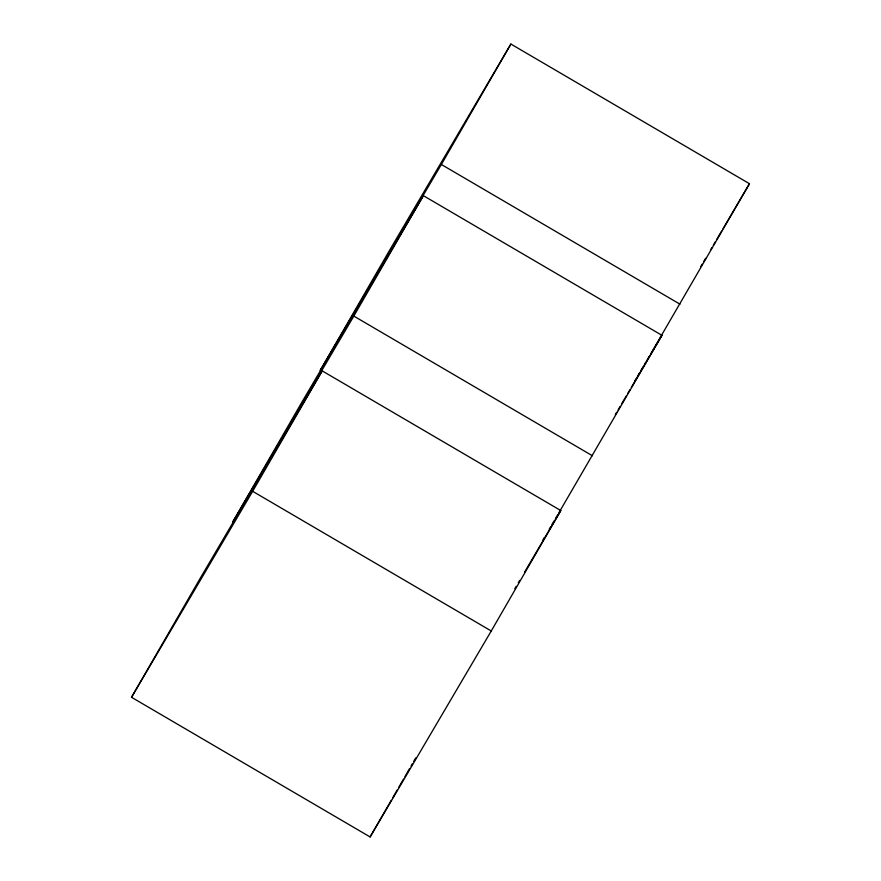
<?xml version="1.0" encoding="UTF-8"?>
<svg xmlns="http://www.w3.org/2000/svg" width="881" height="881" viewBox="0 0 881 881"><rect width="100%" height="100%" fill="white"/><g stroke="black" fill="none" stroke-linecap="round" stroke-linejoin="round"><path stroke-width="1.32" d="M131.522 697.278L201.055 576.835L322.193 370.879L560.79 510.551L491.257 630.983L370.108 836.95L131.522 697.278L252.66 491.312L322.193 370.879M423.365 195.659L302.216 401.615L232.683 522.059L353.821 316.092L423.365 195.659L661.95 335.331L558.995 512.588M510.892 44.05L389.743 250.017L320.21 370.449L441.359 164.483L510.892 44.05L749.478 183.722L650.707 353.876M370.108 836.95L391.241 800.344M392.607 797.988L397.375 789.717M398.741 787.361L403.52 779.09M404.875 776.734L409.654 768.463M411.009 766.107L412.374 763.739M413.74 761.382L415.788 757.836M700.747 266.58L702.135 264.212M703.534 261.844L705.615 258.298M710.493 250.017L711.881 247.649M713.28 245.281L715.361 241.724M716.76 239.357L721.627 231.075M723.026 228.708L749.478 183.722M634.694 381.099L636.082 378.731M637.47 376.374L639.562 372.817M640.961 370.449L643.042 366.903M644.44 364.536L645.828 362.168M647.227 359.8L649.308 356.243M615.301 414.643L616.7 412.275M618.088 409.907L620.18 406.35M621.568 403.983L626.446 395.701M627.834 393.333L629.926 389.776M631.314 387.409L661.95 335.331M542.982 539.811L544.381 537.443M549.248 529.162L550.647 526.794M552.035 524.426L554.127 520.869M555.515 518.502L557.607 514.956M514.834 588.673L516.233 586.306M518.314 582.759L519.713 580.392M524.58 572.099L560.79 510.551M441.359 164.483L679.945 304.165M353.821 316.092L592.417 455.763M252.66 491.312L491.257 630.983"/></g></svg>
